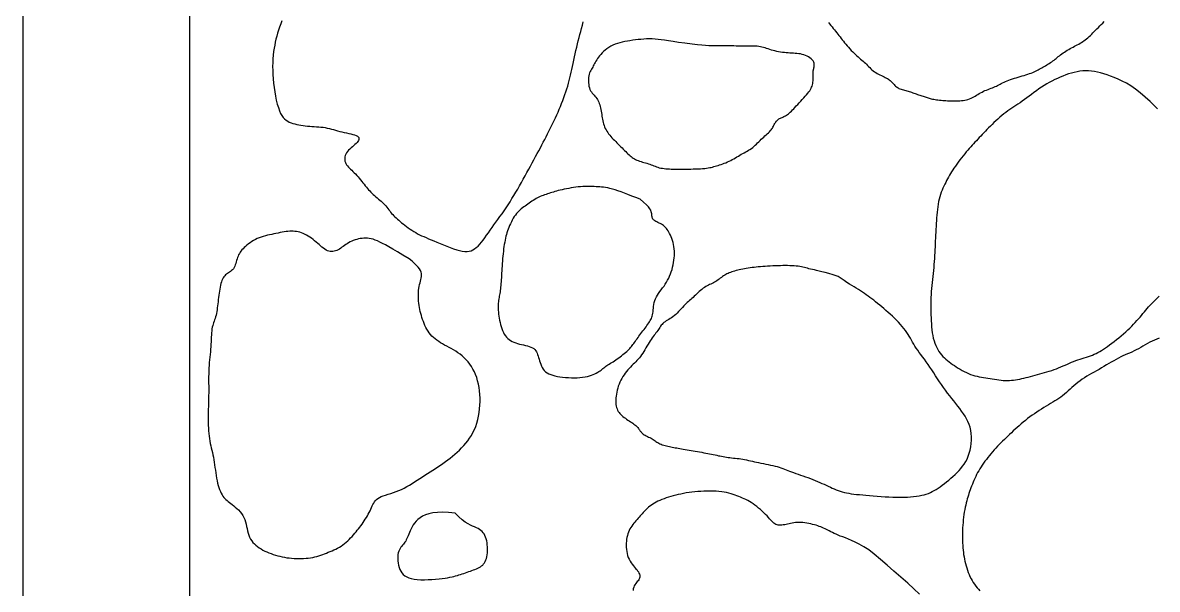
# Model space of a CAD drawing. Header units: inches. Extents: x 11 to 68, y 11 to 126.
# Drawn here: x 11.41 to 45.38, y 35 to 51.98 of the extents above; entities that cross this region are included whole.
import ezdxf

# ---------------------------------------------------------------- set-up
doc = ezdxf.new("R2010")
doc.units = ezdxf.units.IN
doc.header["$MEASUREMENT"] = 0

msp = doc.modelspace()

# ---------------------------------------------------------------- linework, layer by layer
for p, q in [((11.407, 126.012), (11.407, 23.607)), ((16.407, 26.012), (16.407, 126.012))]:
    msp.add_line(p, q)
for points in [[(19.167, 52.041), (19.132, 51.945), (19.098, 51.852), (19.068, 51.761), (19.04, 51.672), (19.014, 51.583), (18.991, 51.494), (18.97, 51.404), (18.952, 51.312), (18.936, 51.216), (18.921, 51.116), (18.91, 51.012), (18.901, 50.903), (18.894, 50.791), (18.891, 50.675), (18.892, 50.555), (18.896, 50.431), (18.904, 50.304), (18.916, 50.173), (18.932, 50.041), (18.952, 49.91), (18.975, 49.782), (19.001, 49.659), (19.03, 49.544), (19.062, 49.439), (19.095, 49.345), (19.131, 49.266), (19.169, 49.2), (19.208, 49.145), (19.25, 49.099), (19.295, 49.062), (19.341, 49.032), (19.39, 49.006), (19.442, 48.985), (19.497, 48.966), (19.554, 48.949), (19.613, 48.933), (19.674, 48.92), (19.737, 48.908), (19.801, 48.899), (19.867, 48.89), (19.933, 48.884), (20, 48.878), (20.068, 48.874), (20.135, 48.87), (20.202, 48.866), (20.269, 48.862), (20.335, 48.856), (20.401, 48.848), (20.465, 48.839), (20.527, 48.826), (20.589, 48.812), (20.65, 48.796), (20.711, 48.779), (20.773, 48.761), (20.835, 48.743), (20.899, 48.725), (20.965, 48.708), (21.032, 48.693), (21.101, 48.678), (21.168, 48.665), (21.232, 48.651), (21.292, 48.636), (21.346, 48.621), (21.392, 48.604), (21.429, 48.584), (21.454, 48.563), (21.47, 48.539), (21.476, 48.514), (21.473, 48.486), (21.462, 48.457), (21.444, 48.427), (21.42, 48.396), (21.39, 48.364), (21.356, 48.332), (21.319, 48.299), (21.279, 48.265), (21.239, 48.231), (21.2, 48.196), (21.164, 48.159), (21.13, 48.122), (21.102, 48.083), (21.08, 48.043), (21.064, 48.001), (21.054, 47.959), (21.049, 47.917), (21.05, 47.876), (21.056, 47.835), (21.068, 47.796), (21.084, 47.759), (21.105, 47.724), (21.13, 47.69), (21.158, 47.658), (21.19, 47.626), (21.223, 47.593), (21.259, 47.56), (21.296, 47.525), (21.334, 47.488), (21.372, 47.449), (21.41, 47.407), (21.448, 47.364), (21.486, 47.319), (21.523, 47.274), (21.56, 47.228), (21.596, 47.184), (21.631, 47.14), (21.666, 47.097), (21.699, 47.056), (21.732, 47.016), (21.765, 46.978), (21.799, 46.94), (21.833, 46.904), (21.868, 46.868), (21.904, 46.833), (21.942, 46.799), (21.981, 46.765), (22.021, 46.731), (22.061, 46.698), (22.1, 46.664), (22.139, 46.63), (22.177, 46.596), (22.212, 46.561), (22.246, 46.525), (22.278, 46.489), (22.308, 46.452), (22.337, 46.415), (22.366, 46.378), (22.395, 46.341), (22.424, 46.304), (22.453, 46.268), (22.485, 46.233), (22.517, 46.199), (22.551, 46.165), (22.587, 46.131), (22.625, 46.096), (22.664, 46.062), (22.706, 46.026), (22.751, 45.989), (22.798, 45.952), (22.847, 45.913), (22.898, 45.874), (22.951, 45.836), (23.005, 45.797), (23.06, 45.76), (23.117, 45.724), (23.174, 45.69), (23.232, 45.658), (23.291, 45.628), (23.352, 45.599), (23.416, 45.57), (23.484, 45.54), (23.557, 45.509), (23.635, 45.476), (23.719, 45.441), (23.81, 45.402), (23.907, 45.361), (24.006, 45.32), (24.108, 45.28), (24.208, 45.241), (24.307, 45.206), (24.401, 45.176), (24.489, 45.153), (24.57, 45.136), (24.643, 45.127), (24.711, 45.126), (24.773, 45.133), (24.831, 45.148), (24.886, 45.171), (24.938, 45.201), (24.989, 45.24), (25.04, 45.287), (25.09, 45.342), (25.141, 45.402), (25.191, 45.468), (25.243, 45.539), (25.295, 45.612), (25.349, 45.689), (25.404, 45.767), (25.46, 45.846), (25.518, 45.926), (25.577, 46.006), (25.637, 46.088), (25.697, 46.172), (25.758, 46.257), (25.819, 46.343), (25.879, 46.432), (25.939, 46.522), (25.998, 46.615), (26.056, 46.709), (26.114, 46.804), (26.171, 46.901), (26.228, 46.998), (26.285, 47.096), (26.341, 47.195), (26.396, 47.294), (26.451, 47.393), (26.506, 47.491), (26.559, 47.589), (26.612, 47.686), (26.664, 47.782), (26.715, 47.876), (26.764, 47.968), (26.813, 48.059), (26.86, 48.147), (26.906, 48.233), (26.951, 48.318), (26.995, 48.402), (27.038, 48.485), (27.081, 48.567), (27.122, 48.648), (27.163, 48.729), (27.204, 48.81), (27.244, 48.89), (27.283, 48.971), (27.322, 49.053), (27.36, 49.135), (27.398, 49.218), (27.435, 49.303), (27.472, 49.389), (27.509, 49.476), (27.544, 49.564), (27.578, 49.652), (27.611, 49.74), (27.642, 49.828), (27.672, 49.914), (27.699, 50), (27.724, 50.084), (27.747, 50.166), (27.769, 50.248), (27.789, 50.331), (27.809, 50.414), (27.828, 50.498), (27.847, 50.584), (27.866, 50.673), (27.886, 50.765), (27.906, 50.86), (27.927, 50.956), (27.949, 51.053), (27.971, 51.151), (27.994, 51.249), (28.018, 51.346), (28.042, 51.442), (28.067, 51.536), (28.092, 51.628), (28.117, 51.721), (28.142, 51.814), (28.166, 51.908), (28.189, 52.006)], [(35.531, 51.992), (35.566, 51.948), (35.602, 51.904), (35.638, 51.859), (35.674, 51.814), (35.71, 51.769), (35.745, 51.725), (35.779, 51.682), (35.812, 51.639), (35.845, 51.597), (35.878, 51.555), (35.911, 51.513), (35.944, 51.47), (35.979, 51.427), (36.015, 51.383), (36.053, 51.338), (36.092, 51.292), (36.132, 51.246), (36.173, 51.2), (36.215, 51.155), (36.257, 51.111), (36.298, 51.069), (36.34, 51.029), (36.38, 50.992), (36.42, 50.957), (36.458, 50.924), (36.496, 50.892), (36.533, 50.861), (36.569, 50.831), (36.604, 50.8), (36.638, 50.769), (36.671, 50.737), (36.703, 50.704), (36.735, 50.671), (36.767, 50.637), (36.8, 50.605), (36.834, 50.573), (36.87, 50.543), (36.907, 50.515), (36.947, 50.488), (36.988, 50.463), (37.03, 50.44), (37.073, 50.419), (37.115, 50.399), (37.156, 50.379), (37.196, 50.36), (37.233, 50.342), (37.267, 50.324), (37.299, 50.306), (37.328, 50.288), (37.354, 50.27), (37.379, 50.251), (37.402, 50.232), (37.424, 50.213), (37.444, 50.192), (37.464, 50.171), (37.483, 50.15), (37.503, 50.128), (37.522, 50.106), (37.543, 50.085), (37.565, 50.065), (37.588, 50.047), (37.614, 50.03), (37.642, 50.016), (37.673, 50.003), (37.705, 49.991), (37.739, 49.981), (37.774, 49.971), (37.81, 49.962), (37.846, 49.952), (37.882, 49.942), (37.918, 49.932), (37.953, 49.921), (37.987, 49.909), (38.022, 49.897), (38.056, 49.884), (38.091, 49.872), (38.125, 49.86), (38.16, 49.847), (38.194, 49.835), (38.229, 49.824), (38.263, 49.812), (38.297, 49.801), (38.331, 49.79), (38.364, 49.779), (38.396, 49.769), (38.428, 49.758), (38.458, 49.748), (38.487, 49.738), (38.517, 49.729), (38.547, 49.72), (38.578, 49.711), (38.61, 49.702), (38.645, 49.695), (38.682, 49.687), (38.723, 49.68), (38.766, 49.674), (38.811, 49.668), (38.858, 49.663), (38.906, 49.658), (38.954, 49.654), (39.002, 49.65), (39.05, 49.647), (39.097, 49.644), (39.142, 49.642), (39.188, 49.64), (39.232, 49.638), (39.277, 49.638), (39.323, 49.638), (39.369, 49.639), (39.416, 49.642), (39.464, 49.645), (39.513, 49.65), (39.562, 49.656), (39.611, 49.664), (39.66, 49.673), (39.709, 49.685), (39.755, 49.7), (39.801, 49.717), (39.844, 49.737), (39.886, 49.759), (39.927, 49.782), (39.967, 49.807), (40.007, 49.832), (40.047, 49.858), (40.088, 49.882), (40.13, 49.905), (40.173, 49.927), (40.218, 49.947), (40.263, 49.965), (40.309, 49.983), (40.354, 50), (40.399, 50.017), (40.442, 50.033), (40.483, 50.05), (40.522, 50.067), (40.559, 50.085), (40.596, 50.103), (40.632, 50.121), (40.669, 50.14), (40.706, 50.159), (40.746, 50.178), (40.789, 50.197), (40.834, 50.217), (40.883, 50.237), (40.934, 50.257), (40.987, 50.277), (41.042, 50.296), (41.099, 50.316), (41.156, 50.334), (41.214, 50.353), (41.272, 50.371), (41.33, 50.388), (41.387, 50.405), (41.444, 50.422), (41.498, 50.439), (41.551, 50.456), (41.601, 50.473), (41.648, 50.491), (41.692, 50.509), (41.733, 50.528), (41.772, 50.548), (41.809, 50.567), (41.845, 50.588), (41.881, 50.609), (41.916, 50.63), (41.952, 50.651), (41.989, 50.673), (42.027, 50.695), (42.065, 50.717), (42.104, 50.74), (42.142, 50.764), (42.179, 50.787), (42.216, 50.812), (42.251, 50.837), (42.285, 50.862), (42.318, 50.888), (42.35, 50.914), (42.382, 50.941), (42.414, 50.968), (42.447, 50.995), (42.482, 51.022), (42.518, 51.049), (42.557, 51.076), (42.597, 51.103), (42.639, 51.13), (42.682, 51.156), (42.725, 51.182), (42.769, 51.207), (42.813, 51.231), (42.857, 51.255), (42.9, 51.278), (42.942, 51.3), (42.983, 51.322), (43.024, 51.344), (43.064, 51.367), (43.104, 51.391), (43.143, 51.416), (43.182, 51.442), (43.221, 51.471), (43.26, 51.501), (43.298, 51.533), (43.337, 51.567), (43.375, 51.603), (43.414, 51.64), (43.452, 51.678), (43.491, 51.717), (43.531, 51.758), (43.571, 51.799), (43.612, 51.842), (43.655, 51.885), (43.698, 51.929), (43.744, 51.973), (43.791, 52.018)], [(31.454, 51.342), (31.23, 51.369), (31.04, 51.394), (30.878, 51.417), (30.742, 51.438), (30.624, 51.456), (30.522, 51.472), (30.429, 51.483), (30.342, 51.492), (30.256, 51.496), (30.17, 51.497), (30.085, 51.495), (30.001, 51.491), (29.917, 51.484), (29.834, 51.476), (29.752, 51.466), (29.671, 51.455), (29.59, 51.444), (29.511, 51.431), (29.433, 51.418), (29.358, 51.402), (29.284, 51.384), (29.212, 51.363), (29.144, 51.339), (29.078, 51.311), (29.015, 51.278), (28.956, 51.242), (28.9, 51.203), (28.848, 51.162), (28.799, 51.12), (28.755, 51.076), (28.715, 51.033), (28.678, 50.99), (28.647, 50.949), (28.618, 50.908), (28.593, 50.869), (28.571, 50.831), (28.55, 50.794), (28.53, 50.759), (28.511, 50.723), (28.492, 50.689), (28.473, 50.655), (28.453, 50.622), (28.434, 50.588), (28.415, 50.553), (28.397, 50.516), (28.382, 50.477), (28.368, 50.436), (28.358, 50.391), (28.35, 50.342), (28.346, 50.291), (28.345, 50.238), (28.347, 50.184), (28.353, 50.131), (28.362, 50.079), (28.375, 50.03), (28.392, 49.984), (28.412, 49.944), (28.435, 49.907), (28.46, 49.873), (28.487, 49.841), (28.514, 49.81), (28.541, 49.779), (28.568, 49.748), (28.593, 49.715), (28.615, 49.68), (28.636, 49.643), (28.655, 49.603), (28.671, 49.561), (28.686, 49.518), (28.699, 49.473), (28.71, 49.427), (28.72, 49.38), (28.728, 49.332), (28.735, 49.284), (28.742, 49.235), (28.749, 49.185), (28.756, 49.136), (28.764, 49.088), (28.773, 49.04), (28.784, 48.993), (28.797, 48.947), (28.813, 48.903), (28.83, 48.859), (28.85, 48.817), (28.872, 48.775), (28.896, 48.734), (28.922, 48.693), (28.951, 48.653), (28.982, 48.614), (29.015, 48.575), (29.05, 48.536), (29.086, 48.497), (29.123, 48.459), (29.161, 48.42), (29.2, 48.382), (29.238, 48.344), (29.277, 48.305), (29.315, 48.267), (29.353, 48.228), (29.39, 48.191), (29.426, 48.155), (29.462, 48.119), (29.497, 48.086), (29.53, 48.054), (29.562, 48.024), (29.594, 47.995), (29.625, 47.969), (29.656, 47.945), (29.689, 47.922), (29.722, 47.902), (29.757, 47.882), (29.794, 47.865), (29.834, 47.849), (29.876, 47.834), (29.92, 47.821), (29.964, 47.807), (30.009, 47.795), (30.054, 47.782), (30.098, 47.768), (30.141, 47.755), (30.182, 47.74), (30.222, 47.724), (30.261, 47.709), (30.301, 47.693), (30.34, 47.678), (30.38, 47.663), (30.422, 47.65), (30.467, 47.638), (30.513, 47.628), (30.562, 47.62), (30.613, 47.613), (30.664, 47.607), (30.716, 47.603), (30.768, 47.6), (30.819, 47.597), (30.869, 47.595), (30.917, 47.594), (30.964, 47.592), (31.011, 47.592), (31.059, 47.591), (31.109, 47.591), (31.161, 47.592), (31.217, 47.593), (31.277, 47.594), (31.343, 47.595), (31.412, 47.596), (31.483, 47.599), (31.556, 47.601), (31.627, 47.604), (31.697, 47.608), (31.764, 47.613), (31.826, 47.618), (31.881, 47.624), (31.932, 47.631), (31.978, 47.639), (32.021, 47.648), (32.062, 47.658), (32.102, 47.668), (32.142, 47.679), (32.183, 47.692), (32.226, 47.705), (32.271, 47.719), (32.318, 47.734), (32.365, 47.75), (32.413, 47.768), (32.461, 47.787), (32.51, 47.808), (32.558, 47.83), (32.605, 47.854), (32.652, 47.879), (32.698, 47.905), (32.744, 47.932), (32.789, 47.959), (32.834, 47.986), (32.879, 48.012), (32.923, 48.038), (32.968, 48.063), (33.012, 48.087), (33.055, 48.111), (33.098, 48.135), (33.141, 48.16), (33.182, 48.186), (33.223, 48.213), (33.263, 48.242), (33.301, 48.274), (33.339, 48.308), (33.376, 48.343), (33.412, 48.379), (33.448, 48.416), (33.484, 48.452), (33.52, 48.488), (33.556, 48.524), (33.593, 48.557), (33.629, 48.59), (33.665, 48.621), (33.699, 48.652), (33.732, 48.682), (33.763, 48.711), (33.791, 48.74), (33.816, 48.769), (33.837, 48.798), (33.855, 48.826), (33.871, 48.855), (33.885, 48.882), (33.898, 48.909), (33.911, 48.935), (33.923, 48.96), (33.937, 48.984), (33.952, 49.006), (33.969, 49.027), (33.987, 49.046), (34.006, 49.065), (34.027, 49.081), (34.048, 49.097), (34.07, 49.111), (34.094, 49.123), (34.118, 49.135), (34.142, 49.146), (34.168, 49.156), (34.193, 49.167), (34.22, 49.18), (34.247, 49.193), (34.274, 49.209), (34.302, 49.228), (34.331, 49.249), (34.36, 49.274), (34.39, 49.303), (34.422, 49.334), (34.455, 49.368), (34.491, 49.406), (34.528, 49.446), (34.568, 49.489), (34.611, 49.534), (34.656, 49.582), (34.701, 49.631), (34.747, 49.68), (34.792, 49.729), (34.835, 49.777), (34.875, 49.824), (34.911, 49.867), (34.943, 49.908), (34.97, 49.946), (34.993, 49.982), (35.012, 50.017), (35.029, 50.051), (35.042, 50.086), (35.052, 50.123), (35.06, 50.16), (35.066, 50.201), (35.07, 50.242), (35.073, 50.285), (35.074, 50.326), (35.075, 50.366), (35.075, 50.402), (35.074, 50.435), (35.074, 50.463), (35.073, 50.485), (35.073, 50.502), (35.073, 50.515), (35.074, 50.527), (35.076, 50.539), (35.078, 50.551), (35.081, 50.565), (35.086, 50.584), (35.092, 50.607), (35.097, 50.634), (35.102, 50.665), (35.105, 50.699), (35.104, 50.734), (35.1, 50.77), (35.089, 50.805), (35.072, 50.84), (35.048, 50.873), (35.016, 50.904), (34.979, 50.932), (34.938, 50.959), (34.892, 50.982), (34.843, 51.003), (34.793, 51.02), (34.742, 51.035), (34.691, 51.046), (34.64, 51.054), (34.588, 51.06), (34.536, 51.064), (34.484, 51.067), (34.431, 51.07), (34.378, 51.073), (34.323, 51.076), (34.267, 51.081), (34.211, 51.087), (34.154, 51.094), (34.097, 51.103), (34.04, 51.112), (33.984, 51.124), (33.929, 51.136), (33.876, 51.15), (33.825, 51.165), (33.775, 51.181), (33.726, 51.197), (33.679, 51.212), (33.632, 51.228), (33.586, 51.242), (33.54, 51.254), (33.494, 51.264), (33.447, 51.271), (33.4, 51.276), (33.353, 51.279), (33.303, 51.281), (33.252, 51.281), (33.199, 51.281), (33.143, 51.281), (33.084, 51.28), (33.023, 51.28), (32.959, 51.281), (32.894, 51.282), (32.828, 51.283), (32.764, 51.284), (32.701, 51.286), (32.641, 51.287), (32.585, 51.288), (32.533, 51.289), (32.485, 51.29), (32.44, 51.29), (32.396, 51.29), (32.352, 51.29), (32.308, 51.29), (32.262, 51.29), (32.213, 51.289), (32.16, 51.289), (32.1, 51.289), (32.03, 51.29), (31.949, 51.294), (31.854, 51.3), (31.741, 51.31), (31.608, 51.324), (31.454, 51.342)], [(45.015, 49.75), (44.865, 49.881), (44.722, 49.993), (44.584, 50.088), (44.452, 50.168), (44.326, 50.235), (44.205, 50.291), (44.09, 50.339), (43.98, 50.38), (43.875, 50.417), (43.775, 50.45), (43.678, 50.478), (43.585, 50.501), (43.495, 50.52), (43.406, 50.533), (43.319, 50.54), (43.233, 50.542), (43.146, 50.538), (43.06, 50.529), (42.975, 50.514), (42.889, 50.495), (42.804, 50.472), (42.72, 50.446), (42.636, 50.416), (42.552, 50.384), (42.469, 50.35), (42.386, 50.314), (42.305, 50.276), (42.224, 50.235), (42.144, 50.193), (42.065, 50.148), (41.986, 50.1), (41.909, 50.051), (41.833, 49.999), (41.759, 49.945), (41.685, 49.891), (41.613, 49.836), (41.541, 49.782), (41.472, 49.728), (41.403, 49.677), (41.336, 49.629), (41.271, 49.584), (41.206, 49.541), (41.143, 49.5), (41.081, 49.461), (41.02, 49.421), (40.959, 49.381), (40.898, 49.339), (40.838, 49.296), (40.778, 49.249), (40.719, 49.2), (40.66, 49.149), (40.601, 49.096), (40.544, 49.043), (40.488, 48.989), (40.433, 48.935), (40.379, 48.882), (40.327, 48.83), (40.277, 48.78), (40.229, 48.73), (40.181, 48.681), (40.135, 48.633), (40.09, 48.585), (40.046, 48.539), (40.003, 48.493), (39.96, 48.447), (39.918, 48.402), (39.876, 48.356), (39.834, 48.31), (39.792, 48.262), (39.749, 48.213), (39.704, 48.162), (39.659, 48.108), (39.612, 48.051), (39.564, 47.992), (39.515, 47.931), (39.467, 47.869), (39.42, 47.807), (39.374, 47.746), (39.331, 47.685), (39.29, 47.626), (39.252, 47.57), (39.217, 47.515), (39.184, 47.462), (39.154, 47.409), (39.124, 47.357), (39.096, 47.305), (39.069, 47.252), (39.041, 47.198), (39.014, 47.142), (38.986, 47.085), (38.96, 47.025), (38.933, 46.963), (38.908, 46.9), (38.885, 46.833), (38.864, 46.765), (38.845, 46.693), (38.828, 46.619), (38.814, 46.543), (38.803, 46.465), (38.792, 46.384), (38.784, 46.303), (38.776, 46.219), (38.77, 46.135), (38.764, 46.05), (38.758, 45.964), (38.753, 45.878), (38.748, 45.791), (38.743, 45.704), (38.739, 45.616), (38.734, 45.529), (38.73, 45.442), (38.726, 45.354), (38.722, 45.267), (38.718, 45.179), (38.714, 45.092), (38.709, 45.004), (38.704, 44.915), (38.698, 44.827), (38.691, 44.738), (38.683, 44.648), (38.674, 44.557), (38.664, 44.466), (38.654, 44.374), (38.643, 44.283), (38.633, 44.192), (38.623, 44.101), (38.614, 44.012), (38.607, 43.923), (38.602, 43.836), (38.598, 43.75), (38.596, 43.664), (38.595, 43.579), (38.595, 43.493), (38.596, 43.407), (38.598, 43.319), (38.601, 43.231), (38.604, 43.14), (38.608, 43.048), (38.613, 42.957), (38.62, 42.865), (38.629, 42.775), (38.64, 42.688), (38.654, 42.603), (38.671, 42.523), (38.692, 42.447), (38.716, 42.375), (38.743, 42.308), (38.773, 42.245), (38.805, 42.186), (38.841, 42.13), (38.878, 42.077), (38.918, 42.028), (38.959, 41.981), (39.002, 41.937), (39.048, 41.895), (39.095, 41.855), (39.144, 41.816), (39.194, 41.778), (39.247, 41.741), (39.301, 41.704), (39.358, 41.667), (39.416, 41.63), (39.475, 41.594), (39.536, 41.56), (39.597, 41.527), (39.66, 41.496), (39.723, 41.468), (39.787, 41.442), (39.851, 41.421), (39.915, 41.402), (39.98, 41.386), (40.045, 41.372), (40.11, 41.36), (40.175, 41.348), (40.241, 41.338), (40.306, 41.327), (40.372, 41.316), (40.438, 41.305), (40.503, 41.294), (40.569, 41.284), (40.634, 41.275), (40.698, 41.268), (40.762, 41.263), (40.825, 41.26), (40.888, 41.26), (40.95, 41.262), (41.011, 41.266), (41.072, 41.273), (41.134, 41.281), (41.195, 41.291), (41.257, 41.303), (41.32, 41.316), (41.384, 41.33), (41.449, 41.346), (41.515, 41.362), (41.582, 41.379), (41.649, 41.397), (41.718, 41.416), (41.787, 41.435), (41.858, 41.455), (41.929, 41.475), (42.001, 41.496), (42.073, 41.517), (42.144, 41.539), (42.216, 41.562), (42.286, 41.586), (42.356, 41.611), (42.424, 41.637), (42.491, 41.665), (42.556, 41.693), (42.62, 41.721), (42.684, 41.75), (42.747, 41.778), (42.809, 41.806), (42.872, 41.832), (42.935, 41.856), (42.999, 41.879), (43.063, 41.899), (43.127, 41.919), (43.191, 41.938), (43.254, 41.957), (43.316, 41.977), (43.376, 41.997), (43.435, 42.019), (43.491, 42.043), (43.547, 42.069), (43.601, 42.097), (43.656, 42.128), (43.711, 42.162), (43.767, 42.199), (43.826, 42.239), (43.887, 42.282), (43.951, 42.329), (44.018, 42.379), (44.087, 42.431), (44.157, 42.486), (44.227, 42.542), (44.297, 42.599), (44.365, 42.657), (44.431, 42.715), (44.494, 42.772), (44.554, 42.829), (44.612, 42.886), (44.666, 42.942), (44.719, 42.997), (44.769, 43.052), (44.817, 43.106), (44.862, 43.159), (44.906, 43.211), (44.948, 43.263), (44.99, 43.314), (45.032, 43.365), (45.074, 43.415), (45.118, 43.466), (45.164, 43.517), (45.213, 43.569), (45.264, 43.621), (45.319, 43.674), (45.375, 43.728), (45.433, 43.783)], [(45.379, 49.406), (45.287, 49.506), (45.167, 49.62), (45.015, 49.75)], [(29.894, 46.689), (29.763, 46.74), (29.641, 46.788), (29.527, 46.833), (29.421, 46.874), (29.321, 46.911), (29.229, 46.944), (29.143, 46.972), (29.064, 46.996), (28.99, 47.016), (28.922, 47.031), (28.857, 47.043), (28.797, 47.051), (28.739, 47.058), (28.684, 47.062), (28.63, 47.066), (28.576, 47.068), (28.522, 47.071), (28.468, 47.073), (28.412, 47.075), (28.356, 47.076), (28.298, 47.076), (28.237, 47.075), (28.175, 47.072), (28.109, 47.067), (28.041, 47.061), (27.971, 47.052), (27.899, 47.042), (27.827, 47.031), (27.756, 47.018), (27.687, 47.005), (27.62, 46.991), (27.557, 46.977), (27.498, 46.963), (27.443, 46.949), (27.391, 46.935), (27.342, 46.921), (27.295, 46.907), (27.25, 46.893), (27.207, 46.879), (27.163, 46.865), (27.12, 46.851), (27.077, 46.837), (27.034, 46.823), (26.99, 46.807), (26.947, 46.791), (26.905, 46.773), (26.862, 46.753), (26.82, 46.732), (26.778, 46.709), (26.736, 46.683), (26.695, 46.657), (26.654, 46.629), (26.613, 46.601), (26.572, 46.572), (26.532, 46.543), (26.492, 46.515), (26.452, 46.487), (26.413, 46.459), (26.374, 46.431), (26.336, 46.401), (26.299, 46.37), (26.262, 46.337), (26.227, 46.3), (26.192, 46.261), (26.159, 46.217), (26.126, 46.17), (26.096, 46.12), (26.066, 46.067), (26.038, 46.014), (26.012, 45.959), (25.987, 45.904), (25.965, 45.849), (25.944, 45.795), (25.925, 45.742), (25.907, 45.689), (25.891, 45.635), (25.876, 45.58), (25.862, 45.523), (25.85, 45.465), (25.838, 45.403), (25.827, 45.339), (25.817, 45.272), (25.807, 45.203), (25.798, 45.132), (25.79, 45.059), (25.783, 44.985), (25.776, 44.911), (25.77, 44.837), (25.764, 44.763), (25.759, 44.689), (25.755, 44.616), (25.751, 44.545), (25.747, 44.475), (25.743, 44.408), (25.739, 44.342), (25.735, 44.28), (25.73, 44.22), (25.726, 44.163), (25.721, 44.109), (25.716, 44.057), (25.711, 44.008), (25.705, 43.961), (25.699, 43.915), (25.692, 43.871), (25.685, 43.828), (25.677, 43.787), (25.67, 43.745), (25.663, 43.704), (25.657, 43.661), (25.652, 43.618), (25.647, 43.572), (25.645, 43.525), (25.644, 43.474), (25.644, 43.421), (25.647, 43.366), (25.651, 43.308), (25.657, 43.249), (25.665, 43.188), (25.674, 43.126), (25.685, 43.063), (25.698, 42.999), (25.713, 42.936), (25.731, 42.873), (25.75, 42.812), (25.773, 42.753), (25.798, 42.698), (25.826, 42.645), (25.858, 42.598), (25.893, 42.555), (25.931, 42.517), (25.972, 42.483), (26.017, 42.453), (26.065, 42.427), (26.115, 42.404), (26.169, 42.384), (26.225, 42.366), (26.283, 42.351), (26.343, 42.336), (26.404, 42.323), (26.463, 42.309), (26.521, 42.294), (26.575, 42.278), (26.625, 42.259), (26.669, 42.238), (26.707, 42.213), (26.739, 42.184), (26.766, 42.152), (26.789, 42.116), (26.808, 42.078), (26.825, 42.036), (26.84, 41.992), (26.854, 41.945), (26.868, 41.896), (26.883, 41.845), (26.898, 41.794), (26.916, 41.743), (26.937, 41.692), (26.961, 41.644), (26.99, 41.599), (27.024, 41.558), (27.063, 41.521), (27.108, 41.488), (27.159, 41.46), (27.215, 41.435), (27.276, 41.414), (27.343, 41.396), (27.415, 41.381), (27.492, 41.368), (27.573, 41.357), (27.658, 41.349), (27.746, 41.344), (27.834, 41.34), (27.922, 41.34), (28.009, 41.342), (28.092, 41.348), (28.171, 41.356), (28.245, 41.367), (28.313, 41.382), (28.376, 41.398), (28.435, 41.417), (28.488, 41.437), (28.537, 41.459), (28.582, 41.481), (28.622, 41.504), (28.658, 41.527), (28.692, 41.549), (28.722, 41.572), (28.752, 41.595), (28.78, 41.618), (28.808, 41.64), (28.836, 41.662), (28.866, 41.685), (28.898, 41.707), (28.931, 41.729), (28.967, 41.751), (29.004, 41.774), (29.042, 41.798), (29.082, 41.822), (29.123, 41.848), (29.166, 41.876), (29.209, 41.905), (29.252, 41.936), (29.295, 41.968), (29.338, 42), (29.38, 42.033), (29.42, 42.066), (29.458, 42.098), (29.493, 42.129), (29.525, 42.16), (29.555, 42.189), (29.582, 42.218), (29.608, 42.247), (29.632, 42.276), (29.656, 42.306), (29.679, 42.336), (29.703, 42.368), (29.727, 42.401), (29.752, 42.436), (29.777, 42.473), (29.804, 42.51), (29.831, 42.549), (29.859, 42.588), (29.888, 42.628), (29.917, 42.668), (29.948, 42.709), (29.979, 42.75), (30.01, 42.791), (30.04, 42.831), (30.07, 42.871), (30.099, 42.91), (30.126, 42.947), (30.152, 42.983), (30.175, 43.018), (30.196, 43.052), (30.214, 43.085), (30.231, 43.119), (30.245, 43.154), (30.257, 43.191), (30.267, 43.231), (30.275, 43.274), (30.281, 43.321), (30.287, 43.372), (30.292, 43.425), (30.298, 43.481), (30.307, 43.538), (30.318, 43.595), (30.334, 43.652), (30.355, 43.709), (30.381, 43.764), (30.413, 43.818), (30.448, 43.871), (30.487, 43.925), (30.527, 43.978), (30.567, 44.032), (30.608, 44.087), (30.647, 44.144), (30.683, 44.202), (30.717, 44.262), (30.748, 44.324), (30.777, 44.387), (30.804, 44.452), (30.827, 44.518), (30.849, 44.585), (30.867, 44.653), (30.883, 44.722), (30.897, 44.791), (30.907, 44.861), (30.915, 44.931), (30.919, 45), (30.921, 45.069), (30.919, 45.137), (30.913, 45.204), (30.905, 45.27), (30.893, 45.334), (30.878, 45.396), (30.861, 45.455), (30.842, 45.512), (30.821, 45.566), (30.8, 45.617), (30.777, 45.664), (30.754, 45.708), (30.731, 45.748), (30.706, 45.784), (30.681, 45.818), (30.655, 45.848), (30.627, 45.876), (30.597, 45.9), (30.565, 45.923), (30.531, 45.943), (30.496, 45.962), (30.46, 45.979), (30.425, 45.995), (30.392, 46.011), (30.36, 46.027), (30.333, 46.043), (30.309, 46.06), (30.29, 46.079), (30.275, 46.099), (30.264, 46.12), (30.257, 46.143), (30.251, 46.167), (30.247, 46.194), (30.243, 46.222), (30.239, 46.251), (30.235, 46.284), (30.226, 46.319), (30.209, 46.36), (30.182, 46.407), (30.14, 46.461), (30.08, 46.526), (29.999, 46.601), (29.894, 46.689)], [(22.981, 44.908), (22.793, 45.016), (22.631, 45.111), (22.492, 45.192), (22.373, 45.262), (22.27, 45.32), (22.181, 45.369), (22.102, 45.409), (22.031, 45.442), (21.965, 45.469), (21.902, 45.49), (21.842, 45.506), (21.784, 45.517), (21.729, 45.523), (21.675, 45.525), (21.621, 45.523), (21.568, 45.518), (21.515, 45.51), (21.462, 45.5), (21.409, 45.486), (21.357, 45.471), (21.306, 45.453), (21.257, 45.432), (21.209, 45.41), (21.164, 45.385), (21.121, 45.359), (21.081, 45.332), (21.042, 45.304), (21.004, 45.277), (20.967, 45.25), (20.93, 45.224), (20.893, 45.2), (20.855, 45.178), (20.816, 45.16), (20.777, 45.145), (20.736, 45.134), (20.695, 45.127), (20.654, 45.125), (20.613, 45.127), (20.571, 45.135), (20.53, 45.149), (20.49, 45.169), (20.449, 45.194), (20.409, 45.223), (20.368, 45.256), (20.326, 45.292), (20.284, 45.33), (20.24, 45.369), (20.195, 45.408), (20.148, 45.446), (20.1, 45.484), (20.051, 45.52), (20.001, 45.554), (19.95, 45.586), (19.9, 45.615), (19.849, 45.642), (19.8, 45.665), (19.751, 45.684), (19.703, 45.7), (19.655, 45.713), (19.606, 45.722), (19.558, 45.729), (19.508, 45.732), (19.457, 45.733), (19.404, 45.731), (19.349, 45.726), (19.293, 45.72), (19.234, 45.711), (19.175, 45.701), (19.114, 45.69), (19.052, 45.678), (18.99, 45.665), (18.927, 45.652), (18.863, 45.639), (18.8, 45.625), (18.737, 45.611), (18.674, 45.595), (18.612, 45.578), (18.551, 45.558), (18.491, 45.536), (18.432, 45.512), (18.375, 45.484), (18.32, 45.454), (18.266, 45.421), (18.215, 45.387), (18.167, 45.351), (18.121, 45.315), (18.079, 45.279), (18.04, 45.243), (18.004, 45.207), (17.972, 45.173), (17.943, 45.138), (17.917, 45.102), (17.894, 45.066), (17.873, 45.028), (17.855, 44.989), (17.838, 44.948), (17.824, 44.904), (17.81, 44.859), (17.797, 44.813), (17.784, 44.767), (17.77, 44.723), (17.754, 44.681), (17.736, 44.642), (17.715, 44.608), (17.69, 44.578), (17.663, 44.553), (17.634, 44.53), (17.603, 44.51), (17.572, 44.49), (17.54, 44.47), (17.51, 44.449), (17.482, 44.425), (17.456, 44.398), (17.432, 44.368), (17.411, 44.334), (17.392, 44.297), (17.374, 44.256), (17.358, 44.212), (17.344, 44.164), (17.33, 44.112), (17.318, 44.057), (17.307, 43.999), (17.297, 43.939), (17.288, 43.877), (17.279, 43.813), (17.271, 43.749), (17.263, 43.685), (17.255, 43.621), (17.248, 43.558), (17.241, 43.496), (17.233, 43.436), (17.225, 43.378), (17.216, 43.322), (17.207, 43.268), (17.196, 43.216), (17.184, 43.167), (17.17, 43.121), (17.155, 43.077), (17.14, 43.034), (17.124, 42.991), (17.11, 42.947), (17.096, 42.902), (17.083, 42.854), (17.073, 42.803), (17.066, 42.747), (17.06, 42.687), (17.056, 42.624), (17.053, 42.558), (17.05, 42.488), (17.048, 42.417), (17.044, 42.344), (17.04, 42.269), (17.034, 42.193), (17.026, 42.117), (17.018, 42.039), (17.01, 41.96), (17.001, 41.879), (16.993, 41.798), (16.987, 41.715), (16.981, 41.63), (16.978, 41.544), (16.976, 41.456), (16.975, 41.367), (16.975, 41.276), (16.975, 41.183), (16.976, 41.088), (16.976, 40.992), (16.976, 40.894), (16.974, 40.794), (16.972, 40.693), (16.97, 40.591), (16.967, 40.489), (16.965, 40.388), (16.963, 40.289), (16.962, 40.191), (16.962, 40.096), (16.963, 40.004), (16.965, 39.916), (16.969, 39.83), (16.974, 39.747), (16.981, 39.667), (16.99, 39.59), (17, 39.515), (17.011, 39.442), (17.025, 39.372), (17.04, 39.303), (17.055, 39.235), (17.071, 39.168), (17.087, 39.099), (17.103, 39.03), (17.118, 38.959), (17.132, 38.885), (17.144, 38.808), (17.155, 38.729), (17.165, 38.649), (17.176, 38.567), (17.186, 38.486), (17.198, 38.406), (17.21, 38.328), (17.225, 38.253), (17.241, 38.181), (17.26, 38.113), (17.28, 38.049), (17.302, 37.989), (17.326, 37.933), (17.351, 37.882), (17.377, 37.835), (17.404, 37.793), (17.432, 37.755), (17.462, 37.722), (17.492, 37.691), (17.525, 37.662), (17.559, 37.633), (17.596, 37.604), (17.636, 37.574), (17.678, 37.541), (17.724, 37.506), (17.772, 37.466), (17.82, 37.423), (17.868, 37.377), (17.915, 37.326), (17.958, 37.273), (17.997, 37.216), (18.03, 37.155), (18.057, 37.091), (18.078, 37.024), (18.096, 36.955), (18.111, 36.886), (18.125, 36.817), (18.14, 36.749), (18.156, 36.683), (18.176, 36.62), (18.201, 36.561), (18.231, 36.506), (18.264, 36.455), (18.302, 36.407), (18.344, 36.362), (18.389, 36.32), (18.438, 36.281), (18.489, 36.244), (18.543, 36.209), (18.6, 36.177), (18.658, 36.146), (18.719, 36.118), (18.781, 36.092), (18.845, 36.068), (18.91, 36.045), (18.976, 36.024), (19.043, 36.005), (19.111, 35.988), (19.18, 35.973), (19.249, 35.959), (19.319, 35.947), (19.389, 35.938), (19.46, 35.93), (19.532, 35.925), (19.604, 35.921), (19.676, 35.92), (19.748, 35.921), (19.819, 35.924), (19.89, 35.929), (19.959, 35.936), (20.026, 35.946), (20.092, 35.957), (20.155, 35.971), (20.215, 35.986), (20.275, 36.004), (20.332, 36.022), (20.389, 36.042), (20.445, 36.063), (20.501, 36.085), (20.557, 36.108), (20.613, 36.13), (20.67, 36.154), (20.726, 36.179), (20.781, 36.205), (20.836, 36.233), (20.891, 36.263), (20.943, 36.295), (20.994, 36.33), (21.044, 36.368), (21.092, 36.409), (21.138, 36.451), (21.182, 36.496), (21.226, 36.541), (21.268, 36.587), (21.309, 36.634), (21.349, 36.68), (21.387, 36.725), (21.425, 36.77), (21.463, 36.815), (21.499, 36.861), (21.534, 36.906), (21.568, 36.952), (21.602, 36.999), (21.634, 37.048), (21.666, 37.098), (21.697, 37.148), (21.726, 37.2), (21.754, 37.252), (21.781, 37.303), (21.807, 37.354), (21.831, 37.403), (21.853, 37.451), (21.874, 37.497), (21.895, 37.541), (21.916, 37.583), (21.94, 37.622), (21.967, 37.659), (22, 37.693), (22.039, 37.725), (22.086, 37.753), (22.141, 37.779), (22.204, 37.803), (22.274, 37.826), (22.348, 37.849), (22.427, 37.872), (22.508, 37.898), (22.59, 37.926), (22.672, 37.957), (22.753, 37.993), (22.832, 38.033), (22.91, 38.076), (22.988, 38.122), (23.065, 38.17), (23.142, 38.22), (23.219, 38.27), (23.296, 38.321), (23.373, 38.371), (23.451, 38.421), (23.529, 38.471), (23.607, 38.521), (23.685, 38.572), (23.762, 38.622), (23.839, 38.673), (23.914, 38.724), (23.989, 38.775), (24.063, 38.828), (24.136, 38.881), (24.207, 38.935), (24.278, 38.992), (24.347, 39.05), (24.416, 39.11), (24.483, 39.172), (24.548, 39.237), (24.612, 39.305), (24.673, 39.377), (24.732, 39.451), (24.788, 39.529), (24.84, 39.611), (24.888, 39.698), (24.931, 39.788), (24.97, 39.884), (25.003, 39.983), (25.032, 40.085), (25.055, 40.19), (25.074, 40.298), (25.088, 40.406), (25.097, 40.515), (25.101, 40.625), (25.101, 40.733), (25.096, 40.841), (25.086, 40.946), (25.072, 41.05), (25.053, 41.151), (25.029, 41.249), (25.001, 41.344), (24.968, 41.434), (24.931, 41.52), (24.889, 41.602), (24.843, 41.679), (24.794, 41.751), (24.742, 41.819), (24.686, 41.882), (24.627, 41.941), (24.566, 41.996), (24.503, 42.046), (24.437, 42.092), (24.371, 42.135), (24.304, 42.175), (24.237, 42.213), (24.171, 42.249), (24.105, 42.285), (24.041, 42.32), (23.979, 42.356), (23.919, 42.392), (23.862, 42.429), (23.808, 42.467), (23.756, 42.507), (23.707, 42.548), (23.661, 42.592), (23.618, 42.639), (23.579, 42.689), (23.543, 42.74), (23.51, 42.795), (23.48, 42.851), (23.452, 42.908), (23.426, 42.967), (23.403, 43.026), (23.381, 43.085), (23.361, 43.145), (23.343, 43.205), (23.326, 43.265), (23.311, 43.326), (23.298, 43.387), (23.286, 43.449), (23.276, 43.511), (23.268, 43.575), (23.262, 43.64), (23.258, 43.705), (23.256, 43.77), (23.255, 43.835), (23.258, 43.899), (23.262, 43.961), (23.269, 44.021), (23.279, 44.079), (23.291, 44.133), (23.305, 44.184), (23.319, 44.234), (23.332, 44.281), (23.342, 44.327), (23.349, 44.372), (23.351, 44.416), (23.347, 44.461), (23.336, 44.506), (23.316, 44.553), (23.288, 44.601), (23.25, 44.653), (23.2, 44.709), (23.14, 44.769), (23.067, 44.835), (22.981, 44.908)], [(35.819, 44.376), (35.673, 44.423), (35.545, 44.462), (35.433, 44.493), (35.335, 44.519), (35.25, 44.539), (35.175, 44.556), (35.109, 44.571), (35.05, 44.584), (34.997, 44.597), (34.947, 44.61), (34.901, 44.622), (34.856, 44.634), (34.812, 44.645), (34.767, 44.656), (34.721, 44.665), (34.673, 44.673), (34.62, 44.681), (34.565, 44.687), (34.506, 44.692), (34.443, 44.696), (34.378, 44.699), (34.31, 44.701), (34.24, 44.701), (34.167, 44.701), (34.093, 44.7), (34.017, 44.698), (33.94, 44.695), (33.863, 44.692), (33.786, 44.688), (33.71, 44.683), (33.636, 44.678), (33.565, 44.673), (33.496, 44.667), (33.429, 44.661), (33.365, 44.655), (33.303, 44.648), (33.244, 44.641), (33.185, 44.633), (33.129, 44.625), (33.073, 44.616), (33.019, 44.607), (32.965, 44.597), (32.913, 44.586), (32.863, 44.575), (32.814, 44.563), (32.767, 44.551), (32.722, 44.538), (32.679, 44.525), (32.638, 44.512), (32.599, 44.498), (32.562, 44.484), (32.526, 44.468), (32.492, 44.452), (32.458, 44.434), (32.425, 44.415), (32.393, 44.394), (32.36, 44.371), (32.327, 44.347), (32.294, 44.322), (32.261, 44.297), (32.227, 44.272), (32.193, 44.247), (32.158, 44.224), (32.123, 44.203), (32.087, 44.183), (32.05, 44.166), (32.013, 44.149), (31.975, 44.132), (31.936, 44.114), (31.898, 44.095), (31.859, 44.073), (31.819, 44.049), (31.78, 44.021), (31.741, 43.99), (31.702, 43.957), (31.663, 43.922), (31.624, 43.886), (31.586, 43.851), (31.549, 43.816), (31.512, 43.782), (31.477, 43.75), (31.442, 43.72), (31.408, 43.69), (31.373, 43.661), (31.339, 43.631), (31.305, 43.6), (31.27, 43.567), (31.235, 43.531), (31.198, 43.492), (31.161, 43.451), (31.122, 43.408), (31.083, 43.365), (31.043, 43.322), (31.002, 43.28), (30.961, 43.24), (30.919, 43.204), (30.877, 43.171), (30.834, 43.141), (30.792, 43.114), (30.751, 43.089), (30.711, 43.065), (30.674, 43.042), (30.639, 43.018), (30.607, 42.994), (30.578, 42.968), (30.552, 42.94), (30.528, 42.912), (30.506, 42.882), (30.484, 42.851), (30.463, 42.82), (30.442, 42.788), (30.419, 42.755), (30.394, 42.721), (30.368, 42.687), (30.341, 42.652), (30.313, 42.615), (30.283, 42.577), (30.253, 42.536), (30.223, 42.492), (30.192, 42.446), (30.161, 42.396), (30.13, 42.344), (30.099, 42.29), (30.068, 42.236), (30.036, 42.181), (30.004, 42.128), (29.972, 42.076), (29.938, 42.027), (29.905, 41.981), (29.87, 41.938), (29.835, 41.897), (29.799, 41.858), (29.763, 41.82), (29.725, 41.781), (29.687, 41.743), (29.648, 41.703), (29.608, 41.662), (29.567, 41.618), (29.527, 41.573), (29.487, 41.526), (29.449, 41.478), (29.411, 41.427), (29.376, 41.374), (29.343, 41.32), (29.313, 41.264), (29.286, 41.206), (29.262, 41.147), (29.24, 41.087), (29.221, 41.027), (29.205, 40.968), (29.192, 40.908), (29.181, 40.85), (29.172, 40.793), (29.166, 40.738), (29.162, 40.684), (29.162, 40.632), (29.164, 40.582), (29.169, 40.534), (29.177, 40.489), (29.187, 40.446), (29.201, 40.406), (29.218, 40.368), (29.238, 40.333), (29.261, 40.299), (29.287, 40.267), (29.315, 40.237), (29.345, 40.207), (29.379, 40.179), (29.414, 40.152), (29.451, 40.125), (29.489, 40.099), (29.528, 40.074), (29.567, 40.049), (29.604, 40.024), (29.64, 40.001), (29.674, 39.977), (29.706, 39.954), (29.734, 39.931), (29.761, 39.909), (29.784, 39.887), (29.806, 39.866), (29.825, 39.845), (29.843, 39.824), (29.858, 39.804), (29.872, 39.784), (29.885, 39.764), (29.898, 39.744), (29.912, 39.725), (29.926, 39.706), (29.943, 39.688), (29.963, 39.67), (29.986, 39.652), (30.013, 39.634), (30.044, 39.617), (30.077, 39.599), (30.112, 39.582), (30.148, 39.564), (30.184, 39.547), (30.219, 39.529), (30.252, 39.51), (30.283, 39.491), (30.312, 39.472), (30.34, 39.452), (30.367, 39.433), (30.394, 39.414), (30.423, 39.396), (30.453, 39.379), (30.485, 39.362), (30.52, 39.347), (30.558, 39.334), (30.598, 39.321), (30.639, 39.309), (30.682, 39.298), (30.726, 39.288), (30.769, 39.278), (30.813, 39.269), (30.857, 39.261), (30.9, 39.252), (30.943, 39.244), (30.988, 39.236), (31.033, 39.228), (31.081, 39.22), (31.131, 39.211), (31.183, 39.202), (31.239, 39.193), (31.297, 39.183), (31.357, 39.172), (31.419, 39.162), (31.483, 39.151), (31.546, 39.14), (31.61, 39.129), (31.673, 39.117), (31.736, 39.106), (31.797, 39.094), (31.857, 39.083), (31.916, 39.071), (31.973, 39.06), (32.029, 39.048), (32.083, 39.037), (32.135, 39.026), (32.186, 39.016), (32.235, 39.005), (32.283, 38.996), (32.33, 38.986), (32.378, 38.977), (32.426, 38.968), (32.475, 38.96), (32.525, 38.953), (32.577, 38.947), (32.631, 38.941), (32.685, 38.935), (32.741, 38.929), (32.797, 38.923), (32.854, 38.916), (32.911, 38.908), (32.967, 38.899), (33.023, 38.889), (33.08, 38.878), (33.136, 38.865), (33.194, 38.852), (33.253, 38.839), (33.313, 38.824), (33.376, 38.81), (33.442, 38.796), (33.511, 38.782), (33.582, 38.768), (33.655, 38.754), (33.727, 38.74), (33.799, 38.725), (33.869, 38.711), (33.935, 38.695), (33.998, 38.679), (34.056, 38.661), (34.11, 38.643), (34.161, 38.625), (34.212, 38.605), (34.262, 38.585), (34.313, 38.564), (34.367, 38.542), (34.424, 38.52), (34.486, 38.497), (34.552, 38.473), (34.621, 38.449), (34.693, 38.425), (34.767, 38.399), (34.841, 38.373), (34.916, 38.346), (34.99, 38.319), (35.063, 38.291), (35.134, 38.262), (35.203, 38.233), (35.271, 38.204), (35.338, 38.175), (35.403, 38.146), (35.466, 38.117), (35.528, 38.089), (35.588, 38.061), (35.647, 38.035), (35.705, 38.009), (35.764, 37.985), (35.823, 37.963), (35.883, 37.942), (35.944, 37.922), (36.008, 37.905), (36.074, 37.89), (36.143, 37.877), (36.216, 37.866), (36.294, 37.855), (36.376, 37.846), (36.463, 37.837), (36.556, 37.828), (36.655, 37.819), (36.761, 37.81), (36.872, 37.801), (36.987, 37.791), (37.105, 37.783), (37.225, 37.775), (37.344, 37.769), (37.461, 37.764), (37.576, 37.761), (37.687, 37.76), (37.793, 37.762), (37.894, 37.766), (37.991, 37.772), (38.082, 37.78), (38.169, 37.791), (38.25, 37.803), (38.326, 37.818), (38.396, 37.835), (38.462, 37.854), (38.524, 37.875), (38.583, 37.9), (38.641, 37.927), (38.698, 37.958), (38.756, 37.992), (38.815, 38.03), (38.875, 38.072), (38.938, 38.117), (39.002, 38.166), (39.067, 38.217), (39.132, 38.27), (39.197, 38.326), (39.26, 38.382), (39.323, 38.44), (39.383, 38.499), (39.441, 38.559), (39.496, 38.621), (39.548, 38.686), (39.597, 38.754), (39.642, 38.827), (39.682, 38.904), (39.717, 38.987), (39.748, 39.076), (39.773, 39.171), (39.792, 39.268), (39.806, 39.368), (39.812, 39.469), (39.813, 39.57), (39.806, 39.668), (39.792, 39.764), (39.77, 39.855), (39.742, 39.943), (39.707, 40.027), (39.667, 40.108), (39.622, 40.187), (39.573, 40.264), (39.52, 40.341), (39.464, 40.416), (39.407, 40.492), (39.347, 40.568), (39.286, 40.645), (39.225, 40.722), (39.163, 40.801), (39.1, 40.881), (39.038, 40.964), (38.977, 41.048), (38.916, 41.134), (38.857, 41.222), (38.798, 41.311), (38.74, 41.4), (38.683, 41.489), (38.626, 41.576), (38.57, 41.66), (38.514, 41.742), (38.459, 41.82), (38.405, 41.894), (38.351, 41.965), (38.3, 42.034), (38.251, 42.1), (38.204, 42.164), (38.16, 42.227), (38.12, 42.288), (38.083, 42.348), (38.049, 42.407), (38.016, 42.466), (37.984, 42.525), (37.952, 42.583), (37.917, 42.642), (37.88, 42.7), (37.839, 42.76), (37.793, 42.82), (37.743, 42.88), (37.688, 42.941), (37.631, 43.002), (37.571, 43.063), (37.509, 43.123), (37.445, 43.183), (37.381, 43.242), (37.317, 43.3), (37.254, 43.356), (37.19, 43.412), (37.127, 43.466), (37.065, 43.518), (37.004, 43.568), (36.944, 43.617), (36.886, 43.663), (36.829, 43.707), (36.773, 43.749), (36.717, 43.79), (36.662, 43.83), (36.606, 43.868), (36.549, 43.906), (36.49, 43.944), (36.429, 43.983), (36.366, 44.021), (36.3, 44.062), (36.23, 44.104), (36.157, 44.149), (36.08, 44.198), (35.998, 44.252), (35.911, 44.311), (35.819, 44.376)], [(45.433, 42.525), (45.362, 42.5), (45.291, 42.471), (45.221, 42.439), (45.152, 42.403), (45.083, 42.366), (45.015, 42.327), (44.947, 42.288), (44.88, 42.249), (44.813, 42.211), (44.747, 42.176), (44.681, 42.143), (44.615, 42.112), (44.549, 42.082), (44.483, 42.054), (44.416, 42.024), (44.349, 41.994), (44.281, 41.963), (44.212, 41.929), (44.142, 41.892), (44.071, 41.852), (44, 41.81), (43.927, 41.767), (43.854, 41.723), (43.781, 41.678), (43.707, 41.634), (43.633, 41.591), (43.559, 41.549), (43.485, 41.507), (43.411, 41.466), (43.339, 41.425), (43.267, 41.384), (43.198, 41.341), (43.13, 41.297), (43.064, 41.251), (43.001, 41.202), (42.94, 41.151), (42.881, 41.1), (42.823, 41.047), (42.766, 40.995), (42.71, 40.944), (42.654, 40.895), (42.598, 40.848), (42.542, 40.803), (42.485, 40.761), (42.427, 40.721), (42.368, 40.682), (42.308, 40.644), (42.246, 40.606), (42.182, 40.568), (42.117, 40.529), (42.05, 40.488), (41.981, 40.446), (41.911, 40.403), (41.84, 40.358), (41.769, 40.312), (41.698, 40.264), (41.628, 40.216), (41.559, 40.166), (41.492, 40.115), (41.427, 40.063), (41.363, 40.01), (41.3, 39.957), (41.239, 39.903), (41.18, 39.85), (41.122, 39.797), (41.065, 39.745), (41.009, 39.694), (40.955, 39.643), (40.902, 39.593), (40.85, 39.543), (40.798, 39.493), (40.747, 39.442), (40.696, 39.391), (40.646, 39.339), (40.595, 39.286), (40.545, 39.232), (40.495, 39.177), (40.445, 39.121), (40.397, 39.065), (40.35, 39.009), (40.304, 38.952), (40.26, 38.895), (40.217, 38.839), (40.176, 38.782), (40.138, 38.725), (40.1, 38.668), (40.065, 38.611), (40.031, 38.554), (39.999, 38.497), (39.969, 38.439), (39.94, 38.381), (39.913, 38.323), (39.887, 38.265), (39.863, 38.208), (39.84, 38.15), (39.818, 38.093), (39.796, 38.037), (39.776, 37.982), (39.757, 37.928), (39.738, 37.874), (39.72, 37.82), (39.702, 37.765), (39.686, 37.709), (39.67, 37.651), (39.654, 37.59), (39.64, 37.526), (39.625, 37.458), (39.612, 37.387), (39.599, 37.314), (39.588, 37.238), (39.577, 37.16), (39.568, 37.082), (39.56, 37.003), (39.553, 36.923), (39.548, 36.845), (39.544, 36.767), (39.541, 36.689), (39.54, 36.613), (39.541, 36.537), (39.542, 36.462), (39.545, 36.389), (39.55, 36.317), (39.555, 36.246), (39.562, 36.176), (39.57, 36.107), (39.579, 36.039), (39.59, 35.972), (39.603, 35.905), (39.617, 35.838), (39.633, 35.771), (39.651, 35.704), (39.67, 35.638), (39.692, 35.572), (39.716, 35.506), (39.742, 35.442), (39.769, 35.379), (39.8, 35.318), (39.832, 35.259), (39.867, 35.203), (39.904, 35.149), (39.942, 35.097), (39.982, 35.047), (40.023, 35), (40.064, 34.954)], [(36.739, 36.181), (36.59, 36.275), (36.456, 36.352), (36.335, 36.415), (36.225, 36.465), (36.127, 36.506), (36.038, 36.541), (35.958, 36.57), (35.886, 36.597), (35.82, 36.623), (35.759, 36.649), (35.703, 36.675), (35.652, 36.7), (35.603, 36.724), (35.558, 36.748), (35.514, 36.771), (35.471, 36.793), (35.429, 36.813), (35.386, 36.833), (35.344, 36.851), (35.3, 36.869), (35.255, 36.886), (35.209, 36.902), (35.16, 36.917), (35.109, 36.931), (35.056, 36.945), (35.001, 36.959), (34.944, 36.971), (34.885, 36.981), (34.827, 36.99), (34.769, 36.997), (34.711, 37.001), (34.655, 37.003), (34.6, 37.001), (34.547, 36.997), (34.496, 36.991), (34.447, 36.983), (34.399, 36.974), (34.352, 36.964), (34.307, 36.954), (34.264, 36.944), (34.221, 36.935), (34.18, 36.927), (34.14, 36.921), (34.101, 36.918), (34.064, 36.917), (34.028, 36.921), (33.993, 36.928), (33.96, 36.941), (33.929, 36.958), (33.898, 36.981), (33.868, 37.008), (33.836, 37.04), (33.804, 37.075), (33.77, 37.114), (33.732, 37.156), (33.692, 37.2), (33.647, 37.246), (33.6, 37.293), (33.549, 37.341), (33.496, 37.389), (33.441, 37.436), (33.386, 37.481), (33.331, 37.523), (33.275, 37.563), (33.221, 37.599), (33.167, 37.631), (33.114, 37.66), (33.062, 37.687), (33.009, 37.712), (32.956, 37.735), (32.902, 37.758), (32.848, 37.78), (32.792, 37.802), (32.736, 37.823), (32.677, 37.844), (32.615, 37.864), (32.551, 37.882), (32.483, 37.898), (32.411, 37.912), (32.335, 37.924), (32.253, 37.933), (32.168, 37.939), (32.08, 37.943), (31.989, 37.944), (31.897, 37.943), (31.804, 37.939), (31.712, 37.934), (31.62, 37.928), (31.531, 37.919), (31.444, 37.91), (31.358, 37.898), (31.275, 37.886), (31.193, 37.872), (31.113, 37.856), (31.035, 37.84), (30.959, 37.822), (30.885, 37.803), (30.812, 37.783), (30.742, 37.761), (30.673, 37.739), (30.608, 37.715), (30.545, 37.69), (30.485, 37.664), (30.427, 37.638), (30.374, 37.61), (30.323, 37.581), (30.275, 37.551), (30.23, 37.521), (30.188, 37.49), (30.148, 37.459), (30.11, 37.427), (30.075, 37.395), (30.042, 37.363), (30.01, 37.33), (29.98, 37.297), (29.95, 37.264), (29.921, 37.231), (29.892, 37.197), (29.862, 37.162), (29.832, 37.127), (29.801, 37.091), (29.769, 37.054), (29.736, 37.016), (29.704, 36.977), (29.673, 36.937), (29.643, 36.895), (29.615, 36.852), (29.589, 36.807), (29.566, 36.761), (29.545, 36.712), (29.527, 36.661), (29.512, 36.609), (29.5, 36.555), (29.49, 36.499), (29.483, 36.441), (29.479, 36.382), (29.478, 36.321), (29.48, 36.259), (29.484, 36.197), (29.493, 36.134), (29.504, 36.073), (29.52, 36.012), (29.54, 35.954), (29.563, 35.899), (29.591, 35.846), (29.623, 35.797), (29.656, 35.75), (29.691, 35.706), (29.726, 35.664), (29.759, 35.625), (29.79, 35.588), (29.817, 35.552), (29.84, 35.518), (29.859, 35.485), (29.872, 35.454), (29.881, 35.423), (29.885, 35.394), (29.884, 35.366), (29.878, 35.338), (29.867, 35.311), (29.851, 35.284), (29.831, 35.258), (29.808, 35.23), (29.784, 35.202), (29.76, 35.171), (29.737, 35.138), (29.717, 35.101), (29.7, 35.061), (29.688, 35.016), (29.681, 34.968)], [(24.356, 37.277), (24.156, 37.298), (23.979, 37.307), (23.824, 37.303), (23.689, 37.288), (23.571, 37.263), (23.47, 37.23), (23.382, 37.19), (23.307, 37.145), (23.242, 37.094), (23.187, 37.041), (23.14, 36.984), (23.1, 36.927), (23.066, 36.868), (23.037, 36.811), (23.012, 36.754), (22.99, 36.701), (22.969, 36.651), (22.95, 36.604), (22.931, 36.56), (22.912, 36.52), (22.893, 36.481), (22.874, 36.445), (22.853, 36.412), (22.831, 36.38), (22.807, 36.35), (22.782, 36.32), (22.756, 36.29), (22.731, 36.258), (22.707, 36.224), (22.686, 36.186), (22.667, 36.143), (22.652, 36.095), (22.642, 36.04), (22.636, 35.98), (22.635, 35.917), (22.639, 35.851), (22.648, 35.784), (22.661, 35.718), (22.679, 35.654), (22.702, 35.594), (22.73, 35.538), (22.763, 35.488), (22.803, 35.443), (22.85, 35.404), (22.905, 35.37), (22.969, 35.342), (23.043, 35.319), (23.127, 35.303), (23.222, 35.292), (23.325, 35.287), (23.434, 35.286), (23.546, 35.289), (23.658, 35.295), (23.767, 35.304), (23.872, 35.314), (23.968, 35.325), (24.054, 35.336), (24.131, 35.348), (24.199, 35.36), (24.261, 35.373), (24.318, 35.386), (24.37, 35.399), (24.421, 35.414), (24.47, 35.428), (24.519, 35.444), (24.568, 35.46), (24.617, 35.477), (24.666, 35.494), (24.714, 35.511), (24.763, 35.528), (24.81, 35.545), (24.857, 35.562), (24.904, 35.579), (24.949, 35.595), (24.993, 35.612), (25.035, 35.631), (25.075, 35.651), (25.112, 35.673), (25.147, 35.699), (25.179, 35.727), (25.207, 35.76), (25.232, 35.796), (25.254, 35.836), (25.273, 35.88), (25.289, 35.927), (25.302, 35.977), (25.311, 36.031), (25.319, 36.088), (25.323, 36.148), (25.324, 36.21), (25.323, 36.272), (25.318, 36.335), (25.311, 36.397), (25.3, 36.457), (25.286, 36.513), (25.268, 36.566), (25.247, 36.614), (25.223, 36.657), (25.195, 36.696), (25.162, 36.731), (25.126, 36.762), (25.086, 36.791), (25.041, 36.818), (24.992, 36.843), (24.938, 36.867), (24.879, 36.893), (24.813, 36.924), (24.74, 36.963), (24.659, 37.015), (24.568, 37.083), (24.468, 37.169), (24.356, 37.277)], [(38.254, 34.854), (38.09, 35.011), (37.904, 35.183), (37.703, 35.363), (37.494, 35.546), (37.286, 35.725), (37.086, 35.895), (36.901, 36.049), (36.739, 36.181)]]:
    msp.add_lwpolyline(points)

doc.saveas('drawing.dxf')
